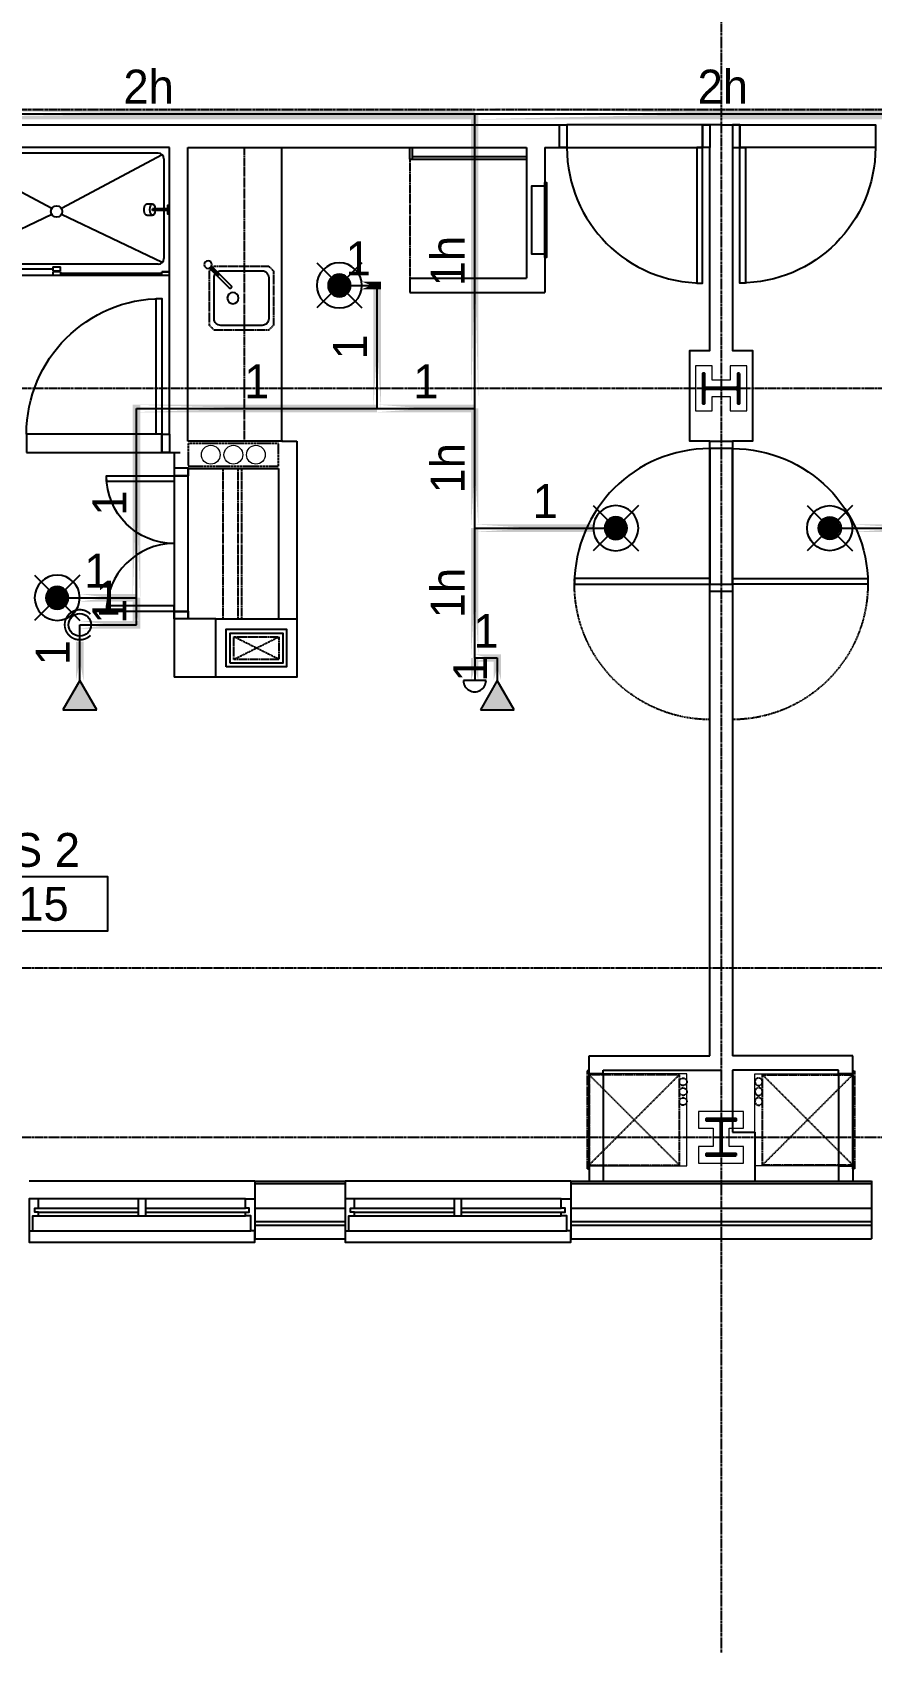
# Model space of a CAD drawing. Header units: inches. Extents: x -6955 to 13123, y -1334 to 3701.
# Drawn here: x 1034.5 to 1257.6, y 1223.6 to 1654.2 of the extents above; entities that cross this region are included whole.
import ezdxf
from ezdxf.enums import TextEntityAlignment as Align

# ---------------------------------------------------------------- set-up
doc = ezdxf.new("R2010")
doc.units = ezdxf.units.IN
doc.header["$MEASUREMENT"] = 0
doc.linetypes.add('CENTER2', pattern=[1.125, 0.75, -0.125, 0.125, -0.125])
doc.linetypes.add('HIDDEN2', pattern=[0.1875, 0.125, -0.0625])
for name, color, linetype, lineweight in [('A-Detl-Hatch', 1, 'Continuous', 18), ('A-Detl-Wide', 2, 'Continuous', 35), ('S-Detl-Hatch', 1, 'Continuous', 18)]:
    doc.layers.add(name, color=color, linetype=linetype, lineweight=lineweight)
for name, color, linetype in [('A-Door', 7, 'Continuous'), ('A-Door-Head', 8, 'Continuous'), ('A-Eqpm', 4, 'Continuous'), ('A-Flor-Case', 6, 'Continuous'), ('A-Flor-Case-Hidden', 8, 'HIDDEN2'), ('A-Flor-Outline', 4, 'Continuous'), ('A-Flor-Ovhd', 1, 'HIDDEN2'), ('A-Flor-Pfix', 7, 'Continuous'), ('A-Glaz', 7, 'Continuous'), ('A-Glaz-Sill', 8, 'Continuous'), ('A-Grid(SmallScale)', 11, 'CENTER2'), ('A-HVAC', 6, 'HIDDEN2'), ('A-Tag-Rm(Scale)', 7, 'Continuous'), ('A-Wall-Full', 7, 'Continuous'), ('A-Wall-Hatch', 15, 'Continuous'), ('headdn', 7, 'Continuous'), ('PIPEBL', 4, 'Continuous'), ('pipemn', 6, 'Continuous'), ('PIPESPC', 7, 'Continuous'), ('spk-cap', 7, 'Continuous'), ('spk-piperise', 7, 'Continuous'), ('TIDYPIPE', 7, 'Continuous')]:
    doc.layers.add(name, color=color, linetype=linetype)
doc.layers.add('G-Anno-Nplt', color=140, linetype='Continuous', lineweight=18, plot=False)
doc.styles.add('PIPE', font='PIPE.SHX')

# ---------------------------------------------------------------- blocks, each defined once
blk = doc.blocks.new('EXTERIOR WINDOW')
at = {"layer": 'A-Glaz'}
for p, q in [((3829.83, -10349.67), (3856.33, -10349.67)), ((3858.33, -10349.67), (3884.83, -10349.67)), ((3829.83, -10350.67), (3856.33, -10350.67)), ((3829.83, -10351.67), (3884.83, -10351.67)), ((3858.33, -10350.67), (3884.83, -10350.67))]:
    blk.add_line(p, q, dxfattribs=at)
for points in [[(3829.83, -10349.67), (3829.83, -10347.17), (3827.33, -10347.17), (3827.33, -10355.67), (3828.33, -10355.67), (3828.33, -10351.67), (3829.83, -10351.67), (3829.83, -10350.67), (3828.83, -10350.67), (3828.83, -10349.67), (3829.83, -10349.67)], [(3884.83, -10349.67), (3884.83, -10347.17), (3887.33, -10347.17), (3887.33, -10355.67), (3886.33, -10355.67), (3886.33, -10351.67), (3884.83, -10351.67), (3884.83, -10350.67), (3885.83, -10350.67), (3885.83, -10349.67), (3884.83, -10349.67)]]:
    blk.add_lwpolyline(points, dxfattribs=at)
blk.add_lwpolyline([(3858.33, -10347.17), (3856.33, -10347.17), (3856.33, -10351.67), (3858.33, -10351.67)], close=True, dxfattribs=at)
at = {"layer": 'A-Glaz-Sill'}
for p, q in [((3887.33, -10342.42), (3827.33, -10342.42)), ((3884.83, -10347.17), (3829.83, -10347.17)), ((3828.33, -10355.67), (3886.33, -10355.67))]:
    blk.add_line(p, q, dxfattribs=at)
blk.add_lwpolyline([(3827.33, -10355.67), (3827.33, -10358.67), (3887.33, -10358.67), (3887.33, -10355.67)], dxfattribs=at)
blk = doc.blocks.new('*U18')
at = {"layer": 'A-Detl-Hatch'}
h = blk.add_hatch(dxfattribs=at)
h.set_pattern_fill('ANSI32', color=256, scale=6, style=0)
h.set_pattern_definition([(45, (0, -4.865), (-1.591, 1.591), []), (45, (1.0607, -4.865), (-1.591, 1.591), [])])
edge = h.paths.add_edge_path()
edge.add_line((3.98, -9.73), (3.98, -9.295))
edge.add_line((3.98, -9.295), (0.645, -9.295))
edge.add_arc((0.645, -8.795), 0.5, 180, 270, ccw=False)
edge.add_line((0.145, -8.795), (0.145, -0.935))
edge.add_arc((0.645, -0.935), 0.5, 90, 180, ccw=False)
edge.add_line((0.645, -0.435), (3.98, -0.435))
edge.add_line((3.98, -0.435), (3.98, 0))
edge.add_line((3.98, 0), (-3.98, 0))
edge.add_line((-3.98, 0), (-3.98, -0.435))
edge.add_line((-3.98, -0.435), (-0.645, -0.435))
edge.add_arc((-0.645, -0.935), 0.5, 0, 90, ccw=False)
edge.add_line((-0.145, -0.935), (-0.145, -8.795))
edge.add_arc((-0.645, -8.795), 0.5, -90, 0, ccw=False)
edge.add_line((-0.645, -9.295), (-3.98, -9.295))
edge.add_line((-3.98, -9.295), (-3.98, -9.73))
edge.add_line((-3.98, -9.73), (3.98, -9.73))
at = {"color": 0, "linetype": 'ByBlock'}
blk.add_lwpolyline([(3.98, -9.73), (3.98, -9.295), (0.645, -9.295, -0.4142136), (0.145, -8.795), (0.145, -0.935, -0.4142136), (0.645, -0.435), (3.98, -0.435), (3.98, 0), (-3.98, 0), (-3.98, -0.435), (-0.645, -0.435, -0.4142136), (-0.145, -0.935), (-0.145, -8.795, -0.4142136), (-0.645, -9.295), (-3.98, -9.295), (-3.98, -9.73)], format="xyb", close=True, dxfattribs=at)
blk = doc.blocks.new('W10X33')
at = {"layer": 'S-Detl-Hatch'}
blk.add_lwpolyline([(13773.78, -7310.28), (13773.78, -7305.84), (13769.95, -7305.84), (13769.95, -7300.98), (13773.78, -7300.98), (13773.78, -7296.55), (13761.82, -7296.55), (13761.82, -7300.98), (13765.66, -7300.98), (13765.66, -7305.84), (13761.82, -7305.84), (13761.82, -7310.28)], close=True, dxfattribs=at)
at = {"layer": 'A-Detl-Wide'}
blk.add_blockref('*U18', (13767.8, -7298.55), dxfattribs=at)
blk = doc.blocks.new('HVAC UNIT NICHE')
at = {"layer": 'A-Door-Head'}
blk.add_lwpolyline([(4, 0), (28.5, 0), (28.5, -3.75), (4, -3.75)], close=True, dxfattribs=at)
at = {"layer": 'A-HVAC'}
for p, q in [((4.25, 0), (28.25, -24)), ((4.25, -24), (28.25, 0))]:
    blk.add_line(p, q, dxfattribs=at)
for points in [[(3.25, 0), (29.25, 0), (29.25, 0.5), (3.25, 0.5)], [(4.25, -24), (28.25, -24), (28.25, 0), (4.25, 0)]]:
    blk.add_lwpolyline(points, close=True, dxfattribs=at)
for centre in [(21.13, -25), (23.75, -25), (26.36, -25)]:
    blk.add_circle(centre, 1, dxfattribs=at)
at = {"layer": 'A-Wall-Full'}
for p, q in [((4, 0), (0, 0)), ((4, -3.75), (4, 0)), ((28.5, 0), (33.25, 0)), ((28.5, -3.75), (28.5, 0)), ((33.25, 0), (33.25, -26)), ((4, -3.75), (0, -3.75)), ((28.5, -3.75), (29.5, -3.75)), ((29.5, -3.75), (29.5, -26))]:
    blk.add_line(p, q, dxfattribs=at)
at = {"layer": 'G-Anno-Nplt'}
blk.add_lwpolyline([(4, 0), (4, -26), (28.5, -26), (28.5, 0)], close=True, dxfattribs=at)
blk = doc.blocks.new('36in door')
blk.add_lwpolyline([(-1.5, -36), (0, -36), (0, 0), (-1.5, 0)], close=True)
blk.add_arc((0, 0), 36, 180, 270)
blk = doc.blocks.new('connecting')
at = {"layer": 'A-Door'}
for points in [[(0, 38), (0, 36), (6, 36), (6, 38)], [(0, 0), (0, -2), (6, -2), (6, 0)]]:
    blk.add_lwpolyline(points, close=True, dxfattribs=at)
at = {"layer": 'A-Door', "linetype": 'HIDDEN2'}
for centre, start, end in [((0, 36), 90, 182.388), ((6, 36), 357.612, 90)]:
    blk.add_arc(centre, 36, start, end, dxfattribs=at)
at = {"layer": 'A-Door-Head'}
blk.add_lwpolyline([(0, 0), (0, 36), (6, 36), (6, 0)], close=True, dxfattribs=at)
at = {"layer": 'A-Door', "xscale": -1, "rotation": 270}
blk.add_blockref('36in door', (0, 36), dxfattribs=at)
at = {"layer": 'A-Door', "rotation": 90}
blk.add_blockref('36in door', (6, 36), dxfattribs=at)
blk = doc.blocks.new('Rm Tag')
blk.add_lwpolyline([(-0.2124, 0.0759), (0.2124, 0.0759), (0.2124, -0.0759), (-0.2124, -0.0759)], close=True)
for p in [(0, 0.2858), (0, 0.1493), (0, 0)]:
    blk.add_attdef('XXX', text='', height=0.0938).set_placement(p, align=Align.MIDDLE_CENTER)
blk = doc.blocks.new('shower head')
for p, q in [((0.5, 0.25), (4.48, 0.25)), ((6.04, 1.5), (4.5, 1.5)), ((0.5, -0.25), (4.48, -0.25)), ((6.02, -1.5), (4.49, -1.5))]:
    blk.add_line(p, q)
blk.add_lwpolyline([(0, -1.12), (0.5, -1.12), (0.5, 1.12), (0, 1.12)], close=True)
at = {"extrusion": (0, 0, -1)}
for centre, start_param, end_param in [((4.5, 0), 4.878708, 10.826996), ((6.02, 0), 6.265998, 9.430839)]:
    blk.add_ellipse(centre, major_axis=(0, 1.5), ratio=0.483735, start_param=start_param, end_param=end_param, dxfattribs=at)
blk.add_open_spline([(4.48, 0.25), (4.49, 0.2), (4.49, 0.16), (4.49, 0.11), (4.5, 0.04), (4.5, -0.04), (4.49, -0.11), (4.49, -0.16), (4.49, -0.21), (4.48, -0.25)], degree=3, knots=[7.6339989, 7.6339989, 7.6339989, 7.6339989, 7.7552894, 7.7552894, 7.7552894, 7.9540134, 7.9540134, 7.9540134, 8.074038, 8.074038, 8.074038, 8.074038])
blk = doc.blocks.new('shower door')
at = {"layer": 'A-Flor-Case'}
for p, q in [((-31, -1), (-31, 0)), ((-29, 0), (-31, 0)), ((-29, -1), (-29, 0)), ((0, 0), (-2, 0)), ((-2, 0), (-2, -1)), ((-59.99, -1.26), (-57.99, -1.26)), ((-59.99, -2.26), (-57.99, -2.26)), ((-57.99, -2.26), (-57.99, -1.26)), ((-57.99, -1.76), (-31, -1.76)), ((-29, -1), (-31, -1)), ((-31, -1.26), (-29, -1.26)), ((-31, -2.26), (-31, -1.26)), ((-31, -2.26), (-29, -2.26)), ((-2, -0.5), (-29, -0.5)), ((-29, -1.26), (-29, -2.26)), ((0, -1), (-2, -1)), ((-2, -1), (0, -1))]:
    blk.add_line(p, q, dxfattribs=at)
blk = doc.blocks.new('30x34 shower')
at = {"layer": 'A-Flor-Pfix'}
for p, q in [((0, -34), (0, 0)), ((60, 0), (0, 0)), ((60, -34), (60, 0)), ((1.5, -3), (1.5, -29.5)), ((28.75, -16.18), (1.94, -1.94)), ((57, -1.5), (3, -1.5)), ((58.06, -1.94), (31.25, -16.18)), ((58.5, -3), (58.5, -29.5)), ((28.75, -17.82), (1.94, -30.56)), ((58.06, -30.56), (31.25, -17.82)), ((60, -34), (0, -34)), ((57, -31), (3, -31))]:
    blk.add_line(p, q, dxfattribs=at)
blk.add_circle((30, -17), 1.5, dxfattribs=at)
for centre, start, end in [((3, -3), 90, 180), ((57, -3), 0, 90), ((3, -29.5), 180, 270), ((57, -29.5), 270, 0)]:
    blk.add_arc(centre, 1.5, start, end, dxfattribs=at)
at = {"xscale": -1, "rotation": 179.9999999999999}
blk.add_blockref('shower door', (60, -34), dxfattribs=at)
at = {"layer": 'A-Flor-Pfix', "rotation": 180.0000000001253}
blk.add_blockref('shower head', (60, -16.5), dxfattribs=at)
blk = doc.blocks.new('Plumbing Chase')
at = {"layer": 'A-Flor-Outline', "linetype": 'HIDDEN2', "ltscale": 0.5}
blk.add_lwpolyline([(0.625, 0), (6.625, 0), (6.625, 24), (0.625, 24)], close=True, dxfattribs=at)
at = {"layer": 'G-Anno-Nplt'}
for centre in [(3.625, 18), (3.625, 12), (3.625, 6)]:
    blk.add_circle(centre, 2.5, dxfattribs=at)
blk = doc.blocks.new('18in door')
blk.add_lwpolyline([(0, 0), (1.5, 0), (1.5, 18), (0, 18)], close=True)
blk.add_arc((0, 0), 18, 0, 90)
blk = doc.blocks.new('Single 12x6 HVAC Shaft')
at = {"layer": 'A-Flor-Outline'}
blk.add_lwpolyline([(3.75, 17.75), (11.75, 17.75), (11.75, 3.75), (3.75, 3.75)], close=True, dxfattribs=at)
at = {"layer": 'A-HVAC'}
for p, q in [((4.75, 16.75), (10.75, 4.75)), ((4.75, 4.75), (10.75, 16.75))]:
    blk.add_line(p, q, dxfattribs=at)
blk.add_lwpolyline([(4.75, 16.75), (10.75, 16.75), (10.75, 4.75), (4.75, 4.75)], close=True, dxfattribs=at)
at = {"layer": 'A-Wall-Full'}
for points in [[(0, 21.5), (15.5, 21.5), (15.5, 0), (0, 0)], [(2.75, 18.75), (12.75, 18.75), (12.75, 2.75), (2.75, 2.75)]]:
    blk.add_lwpolyline(points, close=True, dxfattribs=at)
blk = doc.blocks.new('kitchen faucet')
for p, q in [((0.93, 0.38), (8.38, 0.38)), ((1, 0.12), (4, 0.12)), ((4, -0.12), (4, 0.12)), ((0.93, -0.38), (8.38, -0.38)), ((1, -0.12), (4, -0.12))]:
    blk.add_line(p, q)
blk.add_circle((0, 0), 1)
blk.add_arc((8.38, 0), 0.375, 270, 90)
blk = doc.blocks.new('kitchen sink')
blk.add_lwpolyline([(-14.94, -6.97, 0.143329), (-14, -7.25), (-3, -7.25, 0.414214), (-1.25, -5.5), (-1.25, 5.5, 0.414214), (-3, 7.25), (-14, 7.25, 0.414214), (-15.75, 5.5), (-15.75, -5.5, 0.143329), (-15.47, -6.44, 0.143329)], format="xyb")
blk.add_circle((-10.75, 0), 1.5)
at = {"layer": 'A-Flor-Case-Hidden'}
for p, q in [((-15.75, 8.5), (-17, 7.25)), ((-1.25, 8.5), (0, 7.25)), ((-16.64, -7.61), (-17, -7.25)), ((-15.75, -8.5), (-16.11, -8.14)), ((-1.25, -8.5), (0, -7.25))]:
    blk.add_line(p, q, dxfattribs=at)
for points in [[(-17, 7.25), (-17, -7.25)], [(-1.25, 8.5), (-15.75, 8.5)], [(0, -7.25), (0, 7.25)], [(-15.75, -8.5), (-1.25, -8.5)]]:
    blk.add_lwpolyline(points, dxfattribs=at)
at = {"rotation": 45.00000000000001}
blk.add_blockref('kitchen faucet', (-17.38, -8.88), dxfattribs=at)
blk = doc.blocks.new('dpend2')
for p, q in [((-6, -6), (6, 6)), ((6, -6), (-6, 6))]:
    blk.add_line(p, q)
for radius in [6, 3]:
    blk.add_circle((0, 0), radius)
for points in [[(0, 0), (-3, 0), (-2.08, 2.07)], [(0, 0), (-3, 0), (-2.08, -2.07)], [(0, 0), (0, 3), (-2.12, 2.14)], [(0, 0), (0, -3), (-2.12, -2.14)], [(0, 0), (0, 3), (2.12, 2.14)], [(0, 0), (3, 0), (2.08, 2.07)], [(0, 0), (3, 0), (2.08, -2.07)], [(0, 0), (0, -3), (2.12, -2.14)]]:
    blk.add_solid(points)
blk = doc.blocks.new('side2')
for p, q in [((0, 0), (7.79, 4.5)), ((7.79, 4.5), (7.79, -4.5)), ((7.79, -4.5), (0, 0))]:
    blk.add_line(p, q)
blk.add_solid([(7.79, -4.5), (0, 0), (7.79, 4.5)])
blk = doc.blocks.new('PIPESPC')
at = {"layer": 'PIPESPC', "style": 'PIPE', "width": 0.9}
blk.add_attdef('SIZE', text='', height=9, dxfattribs=at).set_placement((0, 4.02), align=Align.CENTER)
at = {"layer": 'PIPESPC', "style": 'PIPE', "flags": 1}
blk.add_attdef('SCHED', (25.3, 3.89), '', height=9, dxfattribs=at)
blk = doc.blocks.new('CAP')
blk.add_line((0, 3), (0, -3))
blk.add_arc((0, 0), 3, 270, 90)
blk = doc.blocks.new('rise')
blk.add_circle((0, 0), 3)
blk = doc.blocks.new('TIDYRUN')
at = {"const_width": 0.5}
blk.add_lwpolyline([(-2.83, 2.83, -2.414214), (-2.83, -2.83, -1.737895)], format="xyb", dxfattribs=at)

msp = doc.modelspace()

# ---------------------------------------------------------------- linework, layer by layer
at = {"layer": 'A-Door'}
for points in [[(1176.5897, 1623.5773), (1174.5897, 1623.5773), (1174.5897, 1629.5773), (1176.5897, 1629.5773)], [(1214.5897, 1623.5773), (1212.5897, 1623.5773), (1212.5897, 1629.5773), (1214.5897, 1629.5773)], [(1220.5897, 1623.5773), (1222.5897, 1623.5773), (1222.5897, 1629.5773), (1220.5897, 1629.5773)], [(1070.9013, 1542.5773), (1068.9013, 1542.5773), (1068.9013, 1547.4523), (1070.9013, 1547.4523)], [(1072.1497, 1536.3388), (1075.8997, 1536.3388), (1075.8997, 1538.3388), (1072.1497, 1538.3388)], [(1072.1497, 1500.3388), (1075.8997, 1500.3388), (1075.8997, 1498.3388), (1072.1497, 1498.3388)]]:
    msp.add_lwpolyline(points, close=True, dxfattribs=at)
at = {"layer": 'A-Door-Head'}
for points in [[(1176.5897, 1623.5773), (1212.5897, 1623.5773), (1212.5897, 1629.5773), (1176.5897, 1629.5773)], [(1258.5897, 1623.5773), (1222.5897, 1623.5773), (1222.5897, 1629.5773), (1258.5897, 1629.5773)], [(1032.9013, 1542.5773), (1068.9013, 1542.5773), (1068.9013, 1547.4523), (1032.9013, 1547.4523)], [(1072.1497, 1500.3388), (1075.8997, 1500.3388), (1075.8997, 1536.3388), (1072.1497, 1536.3388)]]:
    msp.add_lwpolyline(points, close=True, dxfattribs=at)
at = {"layer": 'A-Eqpm'}
for points in [[(1170.6697, 1595.3287), (1170.6697, 1613.3287), (1167.1697, 1613.3287), (1167.1697, 1595.3287)], [(1170.6697, 1594.3287), (1170.6697, 1614.3287), (1171.1697, 1614.3287), (1171.1697, 1594.3287)]]:
    msp.add_lwpolyline(points, close=True, dxfattribs=at)
at = {"layer": 'A-Flor-Case'}
for p, q in [((1100.7947, 1545.5773), (1100.7947, 1623.5773)), ((1134.7947, 1620.4523), (1134.7947, 1623.4523)), ((1135.5447, 1620.4523), (1135.5447, 1623.4523)), ((1134.7947, 1620.4523), (1165.7947, 1620.4523)), ((1135.5447, 1621.2023), (1165.7947, 1621.2023))]:
    msp.add_line(p, q, dxfattribs=at)
at = {"layer": 'A-Flor-Ovhd'}
for p, q in [((1090.7947, 1623.5773), (1090.7947, 1545.8273)), ((1134.7947, 1620.4523), (1134.7947, 1588.8273)), ((1085.1047, 1538.2023), (1085.1047, 1498.3273)), ((1089.1047, 1538.2023), (1089.1047, 1498.3273)), ((1090.1047, 1538.2023), (1090.1047, 1498.3273))]:
    msp.add_line(p, q, dxfattribs=at)
at = {"layer": 'A-Grid(SmallScale)'}
for p, q in [((1217.5897, 3132.3201), (1217.5897, 1223.6428)), ((3801.5897, 1633.5773), (-6.4103, 1633.5773)), ((3801.5897, 1559.5773), (-6.4103, 1559.5773)), ((-6.4103, 1405.5773), (3801.5897, 1405.5773)), ((-6.4103, 1360.5773), (3801.5897, 1360.5773))]:
    msp.add_line(p, q, dxfattribs=at)
at = {"layer": 'A-Wall-Full'}
for p, q in [((993.5897, 1629.5773), (1176.5897, 1629.5773)), ((1176.5897, 1629.5773), (1176.5897, 1623.5773)), ((1212.5897, 1629.5773), (1212.5897, 1623.5773)), ((1217.5897, 1629.5773), (1212.5897, 1629.5773)), ((1217.5897, 1629.5773), (1222.5897, 1629.5773)), ((1222.5897, 1629.5773), (1222.5897, 1623.5773)), ((1070.9197, 1623.5773), (1014.4197, 1623.5773)), ((1070.9197, 1547.4523), (1070.9197, 1623.5773)), ((1075.7947, 1545.5773), (1075.7947, 1623.5773)), ((1075.7947, 1623.5773), (1165.7947, 1623.5773)), ((1165.7947, 1623.5773), (1165.7947, 1588.8273)), ((1170.6697, 1623.5773), (1176.5897, 1623.5773)), ((1170.6697, 1623.5773), (1170.6697, 1585.0773)), ((1214.5897, 1623.5773), (1212.5897, 1623.5773)), ((1220.5897, 1623.5773), (1222.5897, 1623.5773)), ((1134.7947, 1588.8273), (1165.7947, 1588.8273)), ((1134.7947, 1588.8273), (1134.7947, 1585.0773)), ((1134.7947, 1585.0773), (1170.6697, 1585.0773)), ((1068.9197, 1547.4523), (1070.9197, 1547.4523)), ((1068.9197, 1547.4523), (1070.9197, 1547.4523)), ((1068.9197, 1547.4523), (1068.9197, 1542.5773)), ((1068.9197, 1542.5773), (1073.7747, 1542.5773)), ((1072.1497, 1542.5773), (1072.1497, 1536.3273)), ((1101.0447, 1545.5773), (1075.7947, 1545.5773)), ((1100.7947, 1545.5773), (1104.7747, 1545.5773)), ((1104.7747, 1545.5773), (1104.7747, 1482.8273)), ((1075.8997, 1538.3273), (1075.8997, 1536.3273)), ((1075.8997, 1538.3273), (1099.8997, 1538.3273)), ((1099.8997, 1538.3273), (1099.8997, 1498.3273)), ((1072.1497, 1536.3273), (1075.8997, 1536.3273)), ((1072.1497, 1500.3273), (1072.1497, 1482.8273)), ((1072.1497, 1500.3273), (1075.8997, 1500.3273)), ((1075.8997, 1498.3273), (1075.8997, 1500.3273)), ((1083.2747, 1498.3273), (1075.8997, 1498.3273)), ((1104.7747, 1482.8273), (1072.1497, 1482.8273)), ((1208.4722, 1382.2023), (1214.5897, 1382.2023)), ((1226.7072, 1382.2023), (1220.5897, 1382.2023)), ((1208.4722, 1378.4523), (1217.5897, 1378.4523)), ((1226.7072, 1378.4523), (1220.5897, 1378.4523)), ((1220.5897, 1378.4523), (1220.5897, 1361.9423)), ((1220.5897, 1361.9423), (1226.5697, 1361.9423)), ((1226.5697, 1361.9423), (1226.5697, 1348.9298)), ((1093.5906, 1348.988), (1093.5906, 1333.613)), ((1093.5906, 1348.9523), (1117.5887, 1348.9523)), ((1117.5887, 1348.988), (1117.5887, 1333.613)), ((1177.5894, 1348.988), (1177.5894, 1333.613)), ((1177.5894, 1348.9523), (1257.5899, 1348.9523)), ((1227.0222, 1348.9523), (1253.0097, 1348.9523)), ((1257.5899, 1348.988), (1257.5899, 1333.613)), ((1093.5897, 1333.5773), (1117.5887, 1333.5773)), ((1177.5875, 1333.5773), (1257.5899, 1333.5773))]:
    msp.add_line(p, q, dxfattribs=at)
for points in [[(1214.5897, 1382.2023), (1214.5897, 1545.5773), (1209.2247, 1545.5773), (1209.2247, 1569.6823), (1214.5897, 1569.6823), (1214.5897, 1623.5773)], [(1220.5897, 1623.5773), (1220.5897, 1569.6823), (1225.9547, 1569.6823), (1225.9547, 1545.5773), (1220.5897, 1545.5773), (1220.5897, 1382.2023)]]:
    msp.add_lwpolyline(points, dxfattribs=at)
at = {"layer": 'A-Wall-Hatch'}
for p, q in [((1093.5906, 1348.3273), (1117.5887, 1348.3273)), ((1177.5894, 1348.3273), (1257.5899, 1348.3273)), ((1093.5906, 1341.7023), (1117.5887, 1341.7023)), ((1177.5894, 1341.7023), (1257.5899, 1341.7023)), ((1093.5906, 1338.2023), (1117.5887, 1338.2023)), ((1093.5906, 1337.2023), (1117.5887, 1337.2023)), ((1177.5894, 1338.2023), (1257.5899, 1338.2023)), ((1177.5894, 1337.2023), (1257.5899, 1337.2023))]:
    msp.add_line(p, q, dxfattribs=at)
at = {"layer": 'PIPEBL'}
for p, q in [((1152.0747, 1554.2504), (1152.0747, 1632.5773)), ((1116.0747, 1586.9423), (1126.1244, 1586.9423)), ((1126.1244, 1554.2504), (1126.1244, 1586.9423)), ((1062.1401, 1554.2504), (1126.1244, 1554.2504)), ((1062.1401, 1503.9423), (1062.1401, 1554.2504)), ((1126.1244, 1554.2504), (1152.0747, 1554.2504)), ((1152.0747, 1522.4423), (1152.0747, 1554.2504)), ((1152.0747, 1487.9423), (1152.0747, 1522.4423)), ((1152.0747, 1522.4423), (1189.5747, 1522.4423)), ((1246.4647, 1522.4423), (1283.9647, 1522.4423)), ((1041.0747, 1503.9423), (1062.1401, 1503.9423)), ((1062.1401, 1496.7678), (1062.1401, 1503.9423)), ((1047.0747, 1481.9423), (1047.0747, 1496.7678)), ((1047.0747, 1496.7678), (1062.1401, 1496.7678)), ((1152.0747, 1487.9423), (1158.0747, 1487.9423)), ((1152.0747, 1487.9423), (1152.0747, 1481.9423)), ((1158.0747, 1487.9423), (1158.0747, 1481.9423))]:
    msp.add_line(p, q, dxfattribs=at)
at = {"layer": 'pipemn'}
for p, q in [((978.6816, 1632.5773), (1152.0747, 1632.5773)), ((1152.0747, 1632.5773), (1283.9647, 1632.5773))]:
    msp.add_line(p, q, dxfattribs=at)
at = {"layer": 'TIDYPIPE', "color": 7}
for points, const_width in [([(978.6816, 1632.5773), (1152.0747, 1632.5773)], 3), ([(1152.0747, 1632.5773), (1283.9647, 1632.5773)], 3), ([(1152.0747, 1554.2504), (1152.0747, 1632.5773)], 2), ([(1126.1244, 1554.2504), (1126.1244, 1587.9423)], 2), ([(1122.0747, 1586.9423), (1127.1244, 1586.9423)], 2), ([(1061.1401, 1554.2504), (1126.1244, 1554.2504)], 2), ([(1062.1401, 1503.9423), (1062.1401, 1555.2504)], 2), ([(1126.1244, 1554.2504), (1152.0747, 1554.2504)], 2), ([(1152.0747, 1522.4423), (1152.0747, 1554.2504)], 2), ([(1152.0747, 1522.4423), (1183.5747, 1522.4423)], 2), ([(1152.0747, 1487.9423), (1152.0747, 1522.4423)], 2), ([(1252.4647, 1522.4423), (1283.9647, 1522.4423)], 2), ([(1047.0747, 1503.9423), (1062.1401, 1503.9423)], 2), ([(1062.1401, 1495.7678), (1062.1401, 1503.9423)], 2), ([(1047.0747, 1496.7678), (1063.1401, 1496.7678)], 2), ([(1047.0747, 1481.9423), (1047.0747, 1492.2678)], 2), ([(1158.0747, 1481.9423), (1158.0747, 1488.9423)], 2), ([(1152.0747, 1487.9423), (1159.0747, 1487.9423)], 2), ([(1152.0747, 1481.9423), (1152.0747, 1487.9423)], 2)]:
    msp.add_lwpolyline(points, close=True, dxfattribs=dict(at, const_width=const_width))

# ---------------------------------------------------------------- block references
at = {"rotation": 90}
for name, p in [('W10X33', (-6085.8231, -12208.2235)), ('Plumbing Chase', (1099.8997, 1538.3273)), ('Single 12x6 HVAC Shaft', (1104.7747, 1482.8273)), ('HVAC UNIT NICHE', (1182.4722, 1348.9523))]:
    msp.add_blockref(name, p, dxfattribs=at)
at = {"xscale": -1}
for name, p, rotation in [('connecting', (1214.5897, 1543.5773), 180), ('HVAC UNIT NICHE', (1252.5697, 1348.9523), 270)]:
    msp.add_blockref(name, p, dxfattribs=dict(at, rotation=rotation))
for name, p in [('W10X33', (-12550.2112, 8663.9901)), ('EXTERIOR WINDOW', (-2793.7387, 11691.3754)), ('EXTERIOR WINDOW', (-2709.7399, 11691.3754))]:
    msp.add_blockref(name, p)
at = {"layer": 'A-Door'}
msp.add_blockref('36in door', (1212.5897, 1623.5773), dxfattribs=at)
at = {"layer": 'A-Door', "xscale": -1}
msp.add_blockref('36in door', (1222.5897, 1623.5773), dxfattribs=at)
for name, p, rotation in [('36in door', (1068.9013, 1547.4523), 180), ('18in door', (1072.1497, 1536.3388), 90)]:
    msp.add_blockref(name, p, dxfattribs=dict(at, rotation=rotation))
at = {"layer": 'A-Door', "rotation": 90}
msp.add_blockref('18in door', (1072.1497, 1500.3388), dxfattribs=at)
at = {"layer": 'A-Flor-Pfix', "extrusion": (0, 0, -1), "xscale": -1, "zscale": -1}
msp.add_blockref('30x34 shower', (-1010.9197, 1623.5773), dxfattribs=at)
at = {"layer": 'A-Flor-Pfix', "extrusion": (0, 0, -1), "zscale": -1, "rotation": 180}
msp.add_blockref('kitchen sink', (-1098.5447, 1583.5773), dxfattribs=at)
at = {"layer": 'A-Tag-Rm(Scale)'}
ref = msp.add_blockref('Rm Tag', (1034.0841, 1422.6103), dxfattribs=dict(at, xscale=96, yscale=96, zscale=96))
ref.add_attrib('XXX', 'KS 2', dxfattribs={"layer": '0', "height": 9}).set_placement((1034.0841, 1436.9413), align=Align.MIDDLE_CENTER)
ref.add_attrib('XXX', '215', dxfattribs={"layer": '0', "height": 9}).set_placement((1034.0841, 1422.6103), align=Align.MIDDLE_CENTER)
at = {"layer": 'headdn', "extrusion": (0, 0, -1), "zscale": -1}
for name, p, rotation in [('dpend2', (-1116.0747, 1586.9423), 180), ('dpend2', (-1189.5747, 1522.4423), 180), ('dpend2', (-1041.0747, 1503.9423), 180), ('side2', (-1047.0747, 1481.9423), 270), ('side2', (-1158.0747, 1481.9423), 270)]:
    msp.add_blockref(name, p, dxfattribs=dict(at, rotation=rotation))
at = {"layer": 'headdn', "rotation": 180}
msp.add_blockref('dpend2', (1246.4647, 1522.4423), dxfattribs=at)
at = {"layer": 'PIPESPC'}
ref = msp.add_blockref('PIPESPC', (1065.3781, 1632.5773), dxfattribs=at)
ref.add_attrib('SIZE', '2h', dxfattribs={"color": 0, "height": 9, "style": 'PIPE'}).set_placement((1065.3781, 1632.5773), align=Align.BOTTOM_CENTER)
ref = msp.add_blockref('PIPESPC', (1218.0197, 1632.5773), dxfattribs=at)
ref.add_attrib('SIZE', '2h', dxfattribs={"color": 0, "height": 9, "style": 'PIPE'}).set_placement((1218.0197, 1632.5773), align=Align.BOTTOM_CENTER)
ref = msp.add_blockref('PIPESPC', (1121.0995, 1586.9423), dxfattribs=at)
ref.add_attrib('SIZE', '1', dxfattribs={"color": 0, "height": 9, "style": 'PIPE'}).set_placement((1121.0995, 1586.9423), align=Align.BOTTOM_CENTER)
ref = msp.add_blockref('PIPESPC', (1152.0747, 1593.4139), dxfattribs=dict(at, rotation=90))
ref.add_attrib('SIZE', '1h', dxfattribs={"color": 0, "height": 9, "rotation": 90, "style": 'PIPE'}).set_placement((1152.0747, 1593.4139), align=Align.BOTTOM_CENTER)
ref = msp.add_blockref('PIPESPC', (1126.1244, 1570.5964), dxfattribs=dict(at, rotation=89.9999999999996))
ref.add_attrib('SIZE', '1', dxfattribs={"color": 0, "height": 9, "rotation": 90, "style": 'PIPE'}).set_placement((1126.1244, 1570.5964), align=Align.BOTTOM_CENTER)
ref = msp.add_blockref('PIPESPC', (1094.1323, 1554.2504), dxfattribs=at)
ref.add_attrib('SIZE', '1', dxfattribs={"color": 0, "height": 9, "style": 'PIPE'}).set_placement((1094.1323, 1554.2504), align=Align.BOTTOM_CENTER)
ref = msp.add_blockref('PIPESPC', (1139.0995, 1554.2504), dxfattribs=at)
ref.add_attrib('SIZE', '1', dxfattribs={"color": 0, "height": 9, "style": 'PIPE'}).set_placement((1139.0995, 1554.2504), align=Align.BOTTOM_CENTER)
ref = msp.add_blockref('PIPESPC', (1152.0747, 1538.3464), dxfattribs=dict(at, rotation=90))
ref.add_attrib('SIZE', '1h', dxfattribs={"color": 0, "height": 9, "rotation": 90, "style": 'PIPE'}).set_placement((1152.0747, 1538.3464), align=Align.BOTTOM_CENTER)
ref = msp.add_blockref('PIPESPC', (1170.8247, 1522.4423), dxfattribs=at)
ref.add_attrib('SIZE', '1', dxfattribs={"color": 0, "height": 9, "style": 'PIPE'}).set_placement((1170.8247, 1522.4423), align=Align.BOTTOM_CENTER)
ref = msp.add_blockref('PIPESPC', (1062.1401, 1529.0964), dxfattribs=dict(at, rotation=90))
ref.add_attrib('SIZE', '1', dxfattribs={"color": 0, "height": 9, "rotation": 90, "style": 'PIPE'}).set_placement((1062.1401, 1529.0964), align=Align.BOTTOM_CENTER)
ref = msp.add_blockref('PIPESPC', (1051.6074, 1503.9423), dxfattribs=at)
ref.add_attrib('SIZE', '1', dxfattribs={"color": 0, "height": 9, "style": 'PIPE'}).set_placement((1051.6074, 1503.9423), align=Align.BOTTOM_CENTER)
ref = msp.add_blockref('PIPESPC', (1054.6074, 1496.7678), dxfattribs=at)
ref.add_attrib('SIZE', '1', dxfattribs={"color": 0, "height": 9, "style": 'PIPE'}).set_placement((1054.6074, 1496.7678), align=Align.BOTTOM_CENTER)
ref = msp.add_blockref('PIPESPC', (1152.0747, 1505.1923), dxfattribs=dict(at, rotation=90))
ref.add_attrib('SIZE', '1h', dxfattribs={"color": 0, "height": 9, "rotation": 90, "style": 'PIPE'}).set_placement((1152.0747, 1505.1923), align=Align.BOTTOM_CENTER)
ref = msp.add_blockref('PIPESPC', (1062.1401, 1500.355), dxfattribs=dict(at, rotation=90))
ref.add_attrib('SIZE', '1', dxfattribs={"color": 0, "height": 9, "rotation": 90, "style": 'PIPE'}).set_placement((1062.1401, 1500.355), align=Align.BOTTOM_CENTER)
ref = msp.add_blockref('PIPESPC', (1155.0747, 1487.9423), dxfattribs=at)
ref.add_attrib('SIZE', '1', dxfattribs={"color": 0, "height": 9, "style": 'PIPE'}).set_placement((1155.0747, 1487.9423), align=Align.BOTTOM_CENTER)
ref = msp.add_blockref('PIPESPC', (1047.0747, 1489.355), dxfattribs=dict(at, rotation=89.99999999999912))
ref.add_attrib('SIZE', '1', dxfattribs={"color": 0, "height": 9, "rotation": 90, "style": 'PIPE'}).set_placement((1047.0747, 1489.355), align=Align.BOTTOM_CENTER)
ref = msp.add_blockref('PIPESPC', (1158.0747, 1484.9423), dxfattribs=dict(at, rotation=90))
ref.add_attrib('SIZE', '1', dxfattribs={"color": 0, "height": 9, "rotation": 90, "style": 'PIPE'}).set_placement((1158.0747, 1484.9423), align=Align.BOTTOM_CENTER)
at = {"layer": 'spk-cap', "rotation": 270.0000000000834}
msp.add_blockref('CAP', (1152.0747, 1481.9423), dxfattribs=at)
at = {"layer": 'spk-piperise', "rotation": 180.0000000000556}
msp.add_blockref('rise', (1047.0747, 1496.7678), dxfattribs=at)
at = {"layer": 'TIDYPIPE', "rotation": 180}
msp.add_blockref('TIDYRUN', (1047.0747, 1496.7678), dxfattribs=at)

doc.saveas('drawing.dxf')
